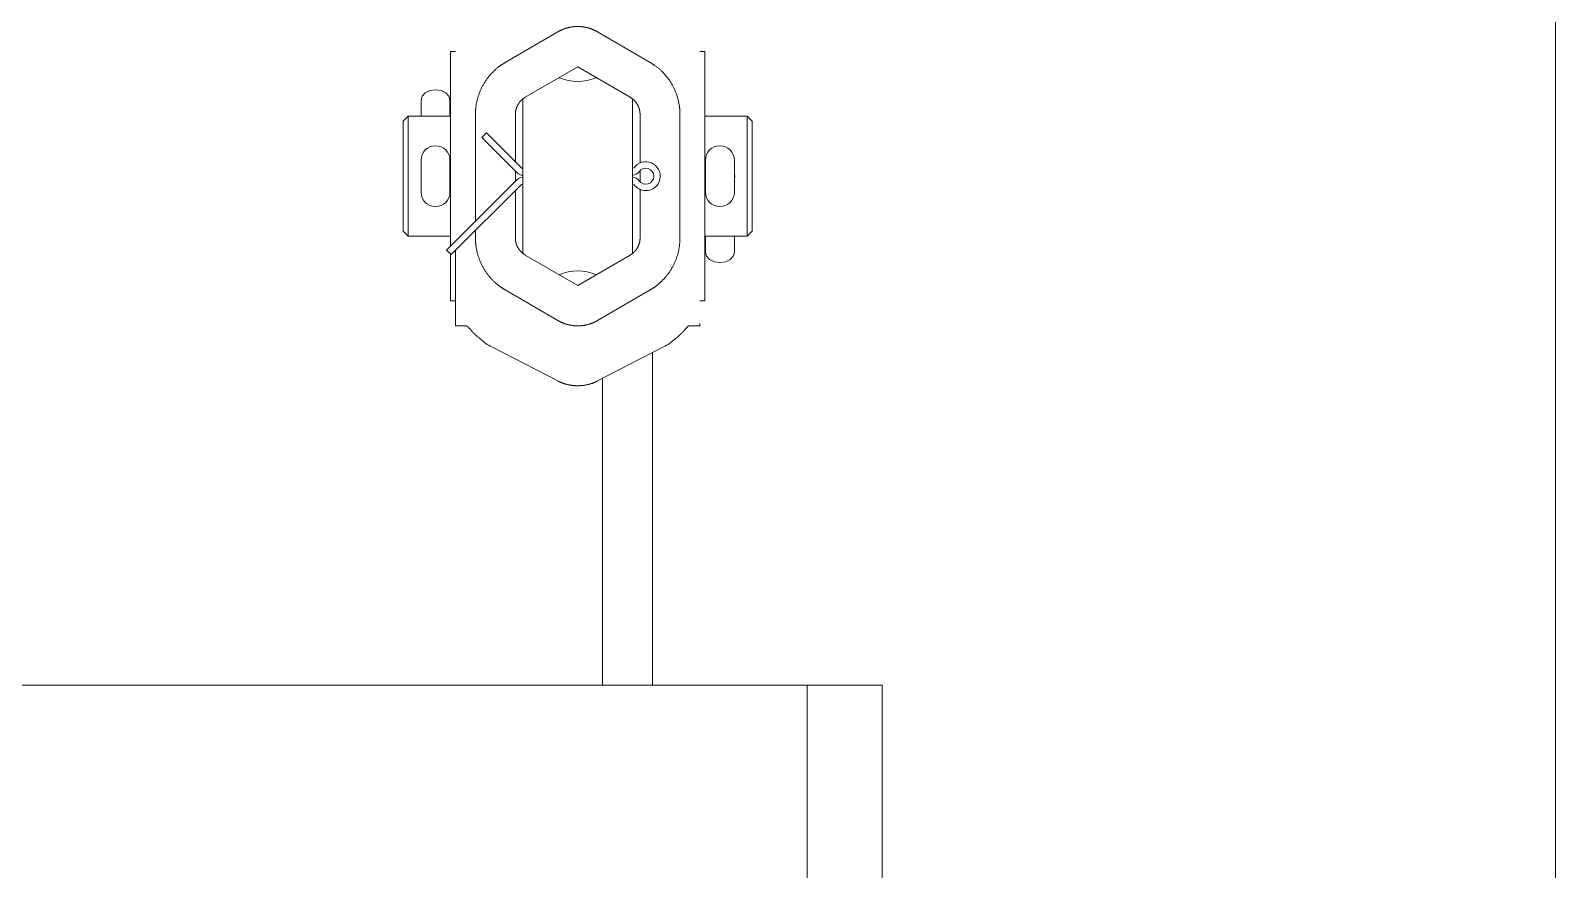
# Model space of a CAD drawing. Header units: millimetres. Extents: x -5 to 111, y -3 to 86.
# Drawn here: x 19.6247 to 19.7775, y 48.1465 to 48.2306 of the extents above; entities that cross this region are included whole.
import ezdxf

# ---------------------------------------------------------------- set-up
doc = ezdxf.new("R2010")
doc.units = ezdxf.units.MM
doc.layers.add('A1I6----E-', color=3, linetype='Continuous', lineweight=25)

# ---------------------------------------------------------------- blocks, each defined once
blk = doc.blocks.new('Gruppe-420')
at = {"layer": 'A1I6----E-', "linetype": 'Continuous', "lineweight": 9}
blk.add_line((-31.02294558999195, 4.087592326226575), (-31.02294558999198, 6.910397142038233), dxfattribs=at)
blk = doc.blocks.new('Gruppe-423')
at = {"layer": 'A1I6----E-', "linetype": 'Continuous', "lineweight": 9}
for p, q in [((-31.122945589992, 5.686856894541958), (-31.1282108069233, 5.683792349869316)), ((-31.1136804164476, 5.68379237512204), (-31.118945589992, 5.686856894541958)), ((-31.133195589992, 5.684897142038233), (-31.13369558999201, 5.684897142038233)), ((-31.133695589992, 5.665378512888147), (-31.13369558999201, 5.684897142038233)), ((-31.108195589992, 5.684897142038233), (-31.108695589992, 5.684897142038233)), ((-31.108195589992, 5.684897142038233), (-31.108195589992, 5.659897142038234)), ((-31.12619928204387, 5.680306843048315), (-31.120945589992, 5.683364679828712)), ((-31.120945589992, 5.683364679828712), (-31.11569190331384, 5.680306846176001)), ((-31.13664558999201, 5.6800368390002), (-31.13664558999201, 5.678397142038233)), ((-31.133695589992, 5.680189277661968), (-31.13375196792486, 5.680132899729102)), ((-31.133745589992, 5.678397142038233), (-31.133745589992, 5.6800368390002)), ((-31.126445589992, 5.680137530366239), (-31.126445589992, 5.673996980973479)), ((-31.115445589992, 5.68013752941127), (-31.115445589992, 5.673996980973479)), ((-31.137945589992, 5.678397142038204), (-31.13844558999199, 5.677897142038277)), ((-31.133695589992, 5.678397142038233), (-31.137945589992, 5.678397142038233)), ((-31.137945589992, 5.678397142038204), (-31.137945589992, 5.672397142038233)), ((-31.133745589992, 5.679465771188338), (-31.133695589992, 5.679415771188349)), ((-31.131195589992, 5.67858179670903), (-31.131195589992, 5.667878512888146)), ((-31.12719420973344, 5.673833629745309), (-31.12719420973344, 5.678569991994886)), ((-31.11469696116197, 5.67856996724589), (-31.11469696116197, 5.673728585083739)), ((-31.110695589992, 5.678581738331722), (-31.110695589992, 5.666212545744759)), ((-31.103945589992, 5.678397142038233), (-31.108195589992, 5.678397142038233)), ((-31.10344558999202, 5.677897142038277), (-31.103945589992, 5.678397142038204)), ((-31.103945589992, 5.672397142038233), (-31.103945589992, 5.678397142038204)), ((-31.13844558999199, 5.677897142038277), (-31.13844558999199, 5.666897142038204)), ((-31.13008718991511, 5.676726609926995), (-31.13054680932289, 5.67626699051922)), ((-31.12655165600918, 5.673191076021063), (-31.13008718991511, 5.676726609926995)), ((-31.10344558999202, 5.672397142038233), (-31.10344558999202, 5.677897142038277)), ((-31.13054680932289, 5.67626699051922), (-31.12701127541695, 5.672731456613288)), ((-31.13664558999201, 5.673997142038239), (-31.13664558999201, 5.670797142038242)), ((-31.13374558999201, 5.670797142038242), (-31.13374558999201, 5.673997142038239)), ((-31.126445589992, 5.673996980973479), (-31.126445589992, 5.670797303102987)), ((-31.115445589992, 5.673996980973479), (-31.115445589992, 5.670797303102987)), ((-31.10814558999201, 5.673997142038239), (-31.10814558999201, 5.670797142038242)), ((-31.10524558999201, 5.670797142038242), (-31.10524558999201, 5.673997142038239)), ((-31.137945589992, 5.672397142038233), (-31.137945589992, 5.666397142038277)), ((-31.12701127541695, 5.672062827463193), (-31.13408234322882, 5.66499175965133)), ((-31.12719420973344, 5.671879893146706), (-31.12719420973344, 5.672914390929774)), ((-31.11469696116197, 5.672954134482908), (-31.11469696116197, 5.671840149593587)), ((-31.10523289684872, 5.672663933413994), (-31.10519774372347, 5.672310346752773)), ((-31.103945589992, 5.666397142038277), (-31.103945589992, 5.672397142038233)), ((-31.10344558999202, 5.666897142038204), (-31.10344558999202, 5.672397142038233)), ((-31.13362272382105, 5.664532140243555), (-31.12655165600918, 5.671603208055418)), ((-31.12719420973344, 5.666224292081595), (-31.12719420973344, 5.670960654331171)), ((-31.126445589992, 5.670797303102987), (-31.126445589992, 5.664656753710242)), ((-31.115445589992, 5.670797303102987), (-31.115445589992, 5.664656754665211)), ((-31.11469696116197, 5.671065698992741), (-31.11469696116197, 5.666224316830591)), ((-31.13844558999199, 5.666897142038204), (-31.137945589992, 5.666397142038277)), ((-31.137945589992, 5.666397142038234), (-31.133695589992, 5.666397142038234)), ((-31.131195589992, 5.666959274072597), (-31.131195589992, 5.666212487367437)), ((-31.108195589992, 5.666397142038234), (-31.103945589992, 5.666397142038234)), ((-31.10814558999201, 5.666397142038234), (-31.10814558999201, 5.664757445076265)), ((-31.10524558999201, 5.664757445076265), (-31.10524558999201, 5.666397142038234)), ((-31.103945589992, 5.666397142038277), (-31.10344558999202, 5.666897142038204)), ((-31.13408234322882, 5.66499175965133), (-31.13362272382105, 5.664532140243555)), ((-31.133695589992, 5.659897142038234), (-31.133695589992, 5.664605006414513)), ((-31.133195589992, 5.664959274072596), (-31.133195589992, 5.657658473832144)), ((-31.120945589992, 5.661429604247769), (-31.12619928204387, 5.664487441028166)), ((-31.11569190331384, 5.664487437900494), (-31.120945589992, 5.661429604247769)), ((-31.133695589992, 5.659897142038234), (-31.133195589992, 5.659897142038234)), ((-31.1282108069233, 5.661001934207179), (-31.122945589992, 5.657937389534509)), ((-31.118945589992, 5.657937389534509), (-31.1136804164476, 5.66100190895444)), ((-31.108695589992, 5.659897142038234), (-31.108195589992, 5.659897142038234)), ((-31.13319558999201, 5.657397142038233), (-31.13319558999201, 5.657658473832144)), ((-31.133195589992, 5.657397142038233), (-31.13207668628866, 5.657397142038233)), ((-31.10981800166586, 5.657397142038233), (-31.108695589992, 5.657397142038233)), ((-31.108695589992, 5.657397142038233), (-31.108695589992, 5.657626372388932)), ((-31.12294558999201, 5.651876229440593), (-31.12954773303535, 5.655283892178082)), ((-31.11234796101038, 5.655281562267966), (-31.11894558999201, 5.651876229440593)), ((-31.113445589992, 5.621397142038233), (-31.113445589992, 5.654715026621027)), ((-31.118445589992, 5.652134301911548), (-31.118445589992, 5.621397142038233)), ((-31.09794558999192, 5.621397142038233), (-31.18294558999192, 5.621397142038233))]:
    blk.add_line(p, q, dxfattribs=at)
for points in [[(-31.133745589992, 5.6800368390002), (-31.13385596466987, 5.680429206172809), (-31.13417028515928, 5.680761839000207), (-31.13464069901508, 5.680984097149736), (-31.135195589992, 5.681062143832929), (-31.13575048096893, 5.680984097149736), (-31.13622089482472, 5.680761839000207), (-31.13653521531415, 5.680429206172809), (-31.13664558999201, 5.6800368390002)], [(-31.10814558999201, 5.664757445076265), (-31.10803521531415, 5.664365077903673), (-31.10772089482472, 5.664032445076274), (-31.10725048096893, 5.66381018692673), (-31.106695589992, 5.663732140243551), (-31.10614069901508, 5.66381018692673), (-31.10567028515928, 5.664032445076274), (-31.10535596466986, 5.664365077903673), (-31.10524558999201, 5.664757445076265)]]:
    blk.add_lwpolyline(points, dxfattribs=at)
at = {"layer": 'A1I6----E-', "linetype": 'Continuous', "lineweight": 9, "flags": 128}
for points in [[(-31.13015223248955, 5.655639782725356, 0.0279451999141112), (-31.1295506341731, 5.655285389585659), (-31.12954773303535, 5.655283892178082)], [(-31.11234796101038, 5.655281562267966), (-31.11234502074127, 5.655283079872994, 0.02811732098717084), (-31.11173997756871, 5.655639782725356, 0.02811732098717084)]]:
    blk.add_lwpolyline(points, format="xyb", dxfattribs=at)
blk.add_lwpolyline([(-31.18294558999201, 5.580897142038233), (-31.18294558999201, 5.621397142038233), (-31.19044558999201, 5.621397142038233), (-31.19044558999201, 5.566397142038233), (-31.09044558999201, 5.566397142038233), (-31.09044558999201, 5.621397142038233), (-31.09794558999201, 5.621397142038233), (-31.09794558999201, 5.580897142038233, -0.414213562373095), (-31.10794558999201, 5.570897142038233), (-31.17294558999201, 5.570897142038233, -0.414213562373095)], format="xyb", close=True, dxfattribs=at)
at = {"layer": 'A1I6----E-', "linetype": 'Continuous', "lineweight": 9}
for centre, radius, start, end in [((-31.120945589992, 5.686897142038233), 0.004999999999992218, 247.8336774588093, 292.1663225411907), ((-31.135195589992, 5.673997142038239), 0.00144999999999709, 0, 180), ((-31.106695589992, 5.673997142038239), 0.001450000000004366, 0, 180), ((-31.11412271433647, 5.672397142038233), 0.00144999999999709, 270, 145.7711336717161), ((-31.126445589992, 5.673297142038242), 0.000800000000001164, 225.0000000003685, 270), ((-31.126445589992, 5.671497142038239), 0.0008000000000029104, 90, 134.9999999996315), ((-31.126445589992, 5.673297142038242), 0.0001500000000011829, 225, 270), ((-31.115445589992, 5.673297142038242), 0.0008000000000029104, 270, 325.7711336723679), ((-31.115445589992, 5.671497142038239), 0.0007999999999985294, 34.22886632763213, 90), ((-31.11412271433647, 5.672397142038233), 0.0007999999999985294, 214.2288663276321, 145.7711336715062), ((-31.135195589992, 5.670797142038242), 0.001450000000004366, 180, 0), ((-31.11412271433647, 5.672397142038233), 0.001449999999997137, 214.2288663273331, 270), ((-31.106695589992, 5.670797142038242), 0.001450000000004366, 180, 0), ((-31.120945589992, 5.657897142038233), 0.005000000000005694, 67.83367745887217, 112.1663225411278)]:
    blk.add_arc(centre, radius, start, end, dxfattribs=at)
for points in [[(-31.118945589992, 5.686856894541958), (-31.1191560260509, 5.686979373201353), (-31.11975812654642, 5.687237521527862), (-31.12052655145815, 5.687392462943174), (-31.12127214711875, 5.687401189690853), (-31.12200101576552, 5.687271750501433), (-31.12265711706444, 5.68702476147714), (-31.122945589992, 5.686856894541958)], [(-31.1282108069233, 5.683792349869316), (-31.12877704203638, 5.683462547362058), (-31.12972713151623, 5.682585511072615), (-31.13046583848515, 5.681536427118237), (-31.13096566536469, 5.680354768900102), (-31.13119549867771, 5.679160269939417), (-31.13119558999201, 5.67858179670903)], [(-31.110695589992, 5.678581738331722), (-31.11069574677895, 5.679240096574784), (-31.11097400107894, 5.68050771244377), (-31.11150584573853, 5.681676990478711), (-31.11227123980145, 5.682704375827412), (-31.11318295836648, 5.68350268626666), (-31.1136804164476, 5.68379237512204)], [(-31.12619928204386, 5.680306843048315), (-31.12635940286117, 5.680213590864649), (-31.1266094125357, 5.67999762808497), (-31.12680089466914, 5.67977625801419), (-31.12695942480224, 5.679526840235488), (-31.12707954030746, 5.679257170297879), (-31.12719407160271, 5.678847623796191), (-31.12719420973343, 5.678569991994886)], [(-31.11469696116196, 5.67856996724589), (-31.11469699500958, 5.678756115965985), (-31.11475752015481, 5.679082390030792), (-31.11485195575965, 5.679360173372541), (-31.11498698190694, 5.679623261611287), (-31.11515863680889, 5.679862975146392), (-31.1154531078273, 5.680167649718602), (-31.11569190331384, 5.680306846176001)], [(-31.131195589992, 5.666212487367437), (-31.13119543326772, 5.665554139162505), (-31.13091718332529, 5.664286543592552), (-31.13038534701496, 5.663117285483084), (-31.1296199644807, 5.662089917433365), (-31.12870825846996, 5.661291619203595), (-31.1282108069233, 5.661001934207179)], [(-31.12719420973344, 5.666224292081595), (-31.12719417589838, 5.666038146170776), (-31.12713365169036, 5.665711877233207), (-31.12703921758328, 5.665434098573012), (-31.12690419356687, 5.665171014867741), (-31.12673254129367, 5.66493130540838), (-31.12643807427693, 5.664626635537079), (-31.12619928204386, 5.664487441028166)], [(-31.11569190331384, 5.664487437900494), (-31.1155317804025, 5.66458069132733), (-31.11528176737313, 5.664796657315663), (-31.1150902824017, 5.665018031042727), (-31.11493174980508, 5.665267453101802), (-31.11481163239458, 5.665537127665961), (-31.11469709932227, 5.665946680729441), (-31.11469696116197, 5.666224316830591)], [(-31.1136804164476, 5.66100190895444), (-31.11311417381127, 5.661331715951488), (-31.11216407121579, 5.662208765774897), (-31.11142535302295, 5.663257867483237), (-31.11092551826949, 5.664439545759731), (-31.11069568133814, 5.665634063763708), (-31.110695589992, 5.666212545744759)], [(-31.122945589992, 5.657937389534509), (-31.1227351539331, 5.657814910875143), (-31.1221330534376, 5.657556762548619), (-31.12136462852585, 5.657401821133306), (-31.12061903286526, 5.657393094385628), (-31.11989016421849, 5.657522533575047), (-31.11923406291956, 5.657769522599341), (-31.118945589992, 5.657937389534509)], [(-31.12294558999201, 5.651876229440608), (-31.12269451952053, 5.651746807904176), (-31.12208682480588, 5.651530291008956), (-31.12136387992357, 5.651401255554407), (-31.12061968495719, 5.651393522469869), (-31.11989202136539, 5.65150787470966), (-31.11923623370688, 5.651726414055596), (-31.11894558999201, 5.651876229440593)]]:
    blk.add_open_spline(points, degree=2, dxfattribs=at)
for points, weights, knots in [([(-31.13207668628866, 5.657397142038233), (-31.13204255022219, 5.657372134633959), (-31.13200841415572, 5.657347127229686), (-31.13198743122881, 5.657331755554199), (-31.13196768661709, 5.657314822688564), (-31.13194794200538, 5.657297889822938), (-31.13187517101704, 5.657227934052866), (-31.13155323653973, 5.656862309237815), (-31.13151284057571, 5.656817504420211), (-31.13147244461167, 5.656772699602584), (-31.13143117732356, 5.656728696005938), (-31.13142963166914, 5.656727047863868), (-31.13142808601472, 5.656725399721796), (-31.13138372741778, 5.656678099841023), (-31.13133826223319, 5.65663186261742), (-31.1313331157824, 5.656626628775355), (-31.13132796933162, 5.656621394933289), (-31.13128669885909, 5.656579423651672), (-31.13124430074744, 5.656538591795088), (-31.13120190263578, 5.656497759938506), (-31.1311126051954, 5.656415422257403), (-31.13105542894733, 5.656364415530701), (-31.13050877097585, 5.655915603756458), (-31.13015443948358, 5.655641481491668), (-31.13015333598656, 5.655640632108512), (-31.13015223248955, 5.655639782725356)], [1, 1, 1, 0.9992661167353656, 1, 1, 1, 1, 1, 0.999951872878453, 1, 1, 1, 0.9999300273752714, 1, 1, 1, 0.9999072836605555, 1, 1, 1, 1, 1, 1, 1, 1], [0, 0, 0, 1, 1, 2, 2, 3, 4, 5, 5, 6, 6, 7, 7, 8, 8, 9, 9, 10, 10, 11, 12, 13, 14, 14, 15, 15, 15]), ([(-31.11173997756871, 5.655639782725356), (-31.11082970974994, 5.656369774583265), (-31.11077592754851, 5.656418002119131), (-31.11074066603822, 5.656450461749893), (-31.11070540452789, 5.656482921380692), (-31.11067090847312, 5.656516193349931), (-31.11066557487569, 5.65652133768574), (-31.11066024127825, 5.656526482021549), (-31.11061507802858, 5.656570042662425), (-31.11057100045163, 5.656614701544747), (-31.11056946185705, 5.65661626043067), (-31.11056792326247, 5.656617819316593), (-31.11052586188219, 5.656660435412177), (-31.11048475294078, 5.656703970986808), (-31.11044364399938, 5.656747506561437), (-31.11040354864135, 5.6567919773786), (-31.11039579026258, 5.656800582400749), (-31.1103880318838, 5.656809187422896), (-31.11033241976821, 5.656870868284376), (-31.10988073921603, 5.657368152989646), (-31.10984561322638, 5.657389654263246), (-31.10981805524861, 5.657397131909052), (-31.10981802845724, 5.657397136973643), (-31.10981800166586, 5.657397142038233)], [1, 1, 1, 1, 0.9999322019349287, 1, 1, 1, 0.9999242837427916, 1, 1, 1, 0.9999388949555125, 1, 0.9999336841571815, 1, 1, 1, 1, 1, 1, 1, 1, 1], [0, 0, 0, 1, 2, 2, 3, 3, 4, 4, 5, 5, 6, 6, 7, 7, 8, 8, 9, 9, 10, 11, 12, 12, 13, 13, 13])]:
    blk.add_rational_spline(points, weights, degree=2, knots=knots, dxfattribs=at)

msp = doc.modelspace()

# ---------------------------------------------------------------- block references
at = {"layer": 'A1I6----E-'}
for name in ['Gruppe-420', 'Gruppe-423']:
    msp.add_blockref(name, (50.80044558999202, 42.54360285796177), dxfattribs=at)

doc.saveas('drawing.dxf')
